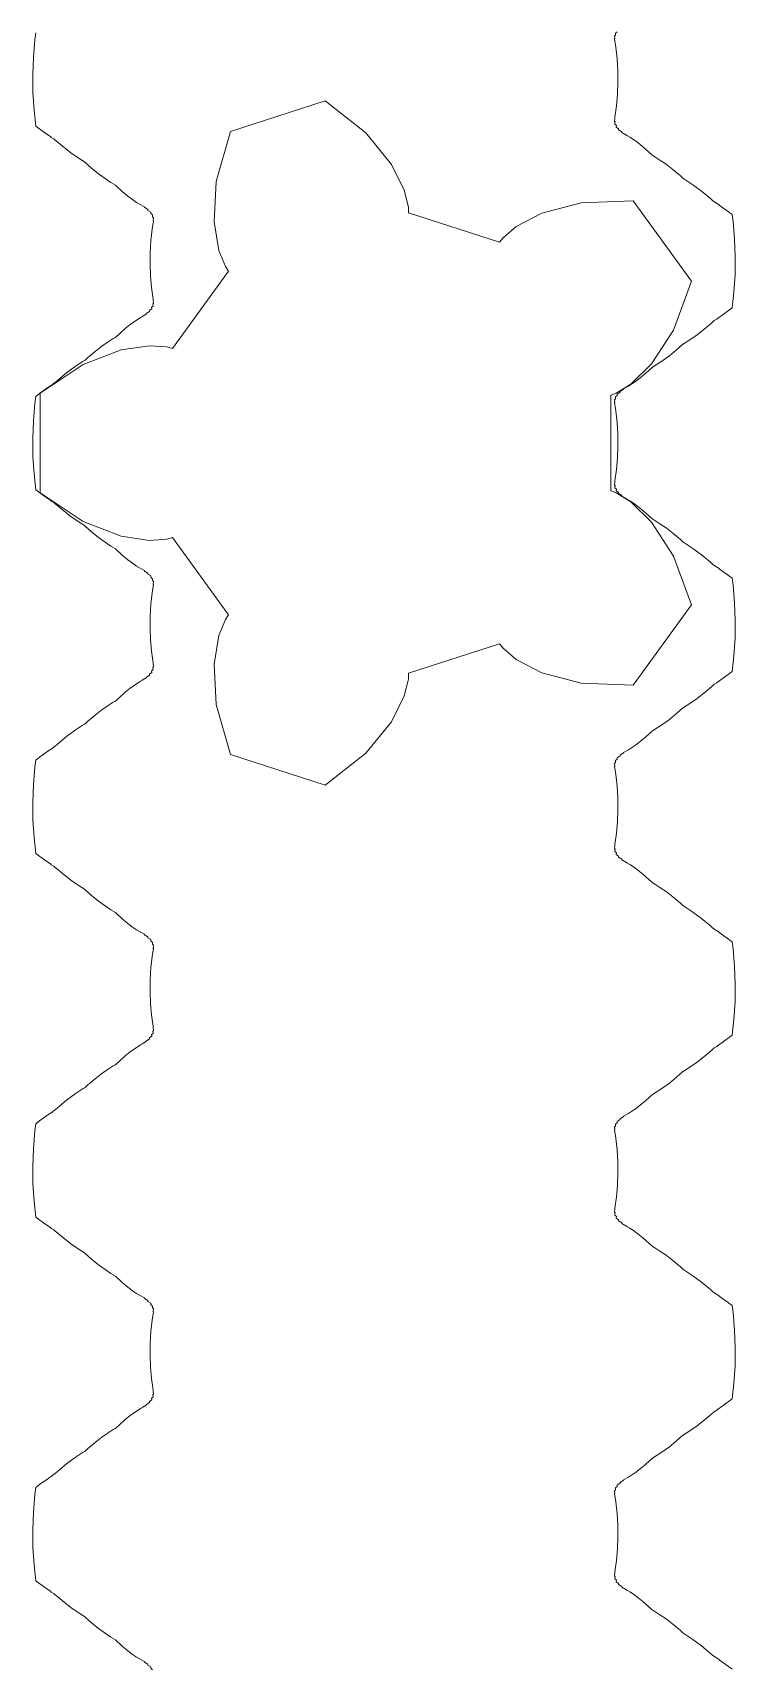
# Model space of a CAD drawing. Header units: millimetres. Extents: x -1 to 1, y -50 to 52.
# Drawn here: x -0.965 to 0.965, y -3.372 to 1.128 of the extents above; entities that cross this region are included whole.
import ezdxf

# ---------------------------------------------------------------- set-up
doc = ezdxf.new("R2010")
doc.units = ezdxf.units.MM
doc.layers.get('0').update_dxf_attribs({"linetype": 'CONTINUOUS', "lineweight": 0})
doc.layers.add('rack1', color=7, linetype='CONTINUOUS', lineweight=0)
doc.layers.add('rack2', color=7, linetype='CONTINUOUS', lineweight=0)

msp = doc.modelspace()

# ---------------------------------------------------------------- linework, layer by layer
for p, q in [((-0.162, 0.9411), (-0.4221, 0.8566)), ((-0.0497, 0.8527), (-0.162, 0.9411)), ((-0.162, 0.9411), (-0.162, 0.9411)), ((-0.4221, 0.8566), (-0.461, 0.719)), ((0.0204, 0.7663), (-0.0497, 0.8527)), ((0.0556, 0.6952), (0.0204, 0.7663)), ((-0.461, 0.719), (-0.4669, 0.608)), ((0.067, 0.6489), (0.0556, 0.6952)), ((0.0677, 0.633), (0.067, 0.6489)), ((0.3173, 0.5519), (0.0677, 0.633)), ((0.434, 0.6319), (0.3636, 0.5951)), ((0.5414, 0.6606), (0.434, 0.6319)), ((0.6842, 0.6661), (0.5414, 0.6606)), ((0.845, 0.4449), (0.6842, 0.6661)), ((-0.4669, 0.608), (-0.4536, 0.5297)), ((0.3636, 0.5951), (0.3272, 0.5643)), ((0.3272, 0.5643), (0.3173, 0.5519)), ((-0.4536, 0.5297), (-0.4356, 0.4856)), ((-0.4268, 0.4723), (-0.5811, 0.26)), ((-0.4356, 0.4856), (-0.4268, 0.4723)), ((0.7956, 0.3107), (0.845, 0.4449)), ((0.845, 0.4449), (0.845, 0.4449)), ((0.7351, 0.2175), (0.7956, 0.3107)), ((-0.7225, 0.2562), (-0.8263, 0.2162)), ((-0.644, 0.2677), (-0.7225, 0.2562)), ((-0.5964, 0.2642), (-0.644, 0.2677)), ((-0.5811, 0.26), (-0.5964, 0.2642)), ((-0.8263, 0.2162), (-0.9451, 0.1367)), ((0.6783, 0.1619), (0.7351, 0.2175)), ((-0.9451, 0.1367), (-0.9451, 0.1367)), ((-0.9451, 0.1367), (-0.9451, -0.1367)), ((0.6229, 0.1313), (0.6378, 0.1368)), ((0.6378, 0.1368), (0.6783, 0.1619)), ((0.6229, -0.1313), (0.6229, 0.1313)), ((0.6378, -0.1368), (0.6229, -0.1313)), ((-0.9451, -0.1367), (-0.8263, -0.2162)), ((0.6783, -0.1619), (0.6378, -0.1368)), ((0.7351, -0.2175), (0.6783, -0.1619)), ((-0.8263, -0.2162), (-0.7225, -0.2562)), ((0.7956, -0.3107), (0.7351, -0.2175)), ((-0.7225, -0.2562), (-0.644, -0.2677)), ((-0.644, -0.2677), (-0.5964, -0.2642)), ((-0.5964, -0.2642), (-0.5811, -0.26)), ((-0.5811, -0.26), (-0.4268, -0.4723)), ((0.845, -0.4449), (0.7956, -0.3107)), ((0.6842, -0.6661), (0.845, -0.4449)), ((-0.4356, -0.4856), (-0.4536, -0.5297)), ((-0.4268, -0.4723), (-0.4356, -0.4856)), ((-0.4536, -0.5297), (-0.4669, -0.608)), ((0.0677, -0.633), (0.3173, -0.5519)), ((0.3173, -0.5519), (0.3272, -0.5643)), ((0.3272, -0.5643), (0.3636, -0.5951)), ((-0.4669, -0.608), (-0.461, -0.719)), ((0.3636, -0.5951), (0.434, -0.6319)), ((0.0556, -0.6952), (0.067, -0.6489)), ((0.067, -0.6489), (0.0677, -0.633)), ((0.434, -0.6319), (0.5414, -0.6606)), ((0.5414, -0.6606), (0.6842, -0.6661)), ((-0.461, -0.719), (-0.4221, -0.8566)), ((0.0204, -0.7663), (0.0556, -0.6952)), ((-0.0497, -0.8527), (0.0204, -0.7663)), ((-0.162, -0.9411), (-0.0497, -0.8527)), ((-0.4221, -0.8566), (-0.4221, -0.8566)), ((-0.4221, -0.8566), (-0.162, -0.9411))]:
    msp.add_line(p, q)
at = {"layer": 'rack1'}
for p, q in [((-0.959, 1.1088), (-0.9563, 1.1282)), ((-0.9633, 1.0606), (-0.959, 1.1088)), ((-0.9651, 1.012), (-0.9633, 1.0606)), ((-0.9645, 0.9634), (-0.9651, 1.012)), ((-0.9614, 0.9149), (-0.9645, 0.9634)), ((-0.9565, 0.8716), (-0.9614, 0.9149)), ((-0.9321, 0.8533), (-0.9565, 0.8716)), ((-0.9161, 0.8425), (-0.9321, 0.8533)), ((-0.9142, 0.8405), (-0.9161, 0.8425)), ((-0.9075, 0.8365), (-0.9142, 0.8405)), ((-0.9028, 0.832), (-0.9075, 0.8365)), ((-0.9007, 0.8308), (-0.9028, 0.832)), ((-0.8846, 0.817), (-0.9007, 0.8308)), ((-0.8601, 0.7979), (-0.8846, 0.817)), ((-0.8372, 0.782), (-0.8601, 0.7979)), ((-0.8233, 0.7732), (-0.8372, 0.782)), ((-0.8222, 0.7721), (-0.8233, 0.7732)), ((-0.8214, 0.7717), (-0.8222, 0.7721)), ((-0.804, 0.756), (-0.8214, 0.7717)), ((-0.7843, 0.7401), (-0.804, 0.756)), ((-0.7664, 0.727), (-0.7843, 0.7401)), ((-0.7507, 0.7167), (-0.7664, 0.727)), ((-0.7373, 0.7088), (-0.7507, 0.7167)), ((-0.7192, 0.6918), (-0.7373, 0.7088)), ((-0.7042, 0.6792), (-0.7192, 0.6918)), ((-0.6912, 0.6692), (-0.7042, 0.6792)), ((-0.6803, 0.6617), (-0.6912, 0.6692)), ((-0.672, 0.6566), (-0.6803, 0.6617)), ((-0.6584, 0.6491), (-0.672, 0.6566)), ((-0.6583, 0.6481), (-0.6584, 0.6491)), ((-0.6485, 0.6421), (-0.6583, 0.6481)), ((-0.6485, 0.6398), (-0.6485, 0.6421)), ((-0.6411, 0.6347), (-0.6485, 0.6398)), ((-0.6411, 0.6309), (-0.6411, 0.6347)), ((-0.636, 0.627), (-0.6411, 0.6309)), ((-0.6404, 0.5565), (-0.6368, 0.5883)), ((-0.6368, 0.5883), (-0.6331, 0.6111)), ((-0.6363, 0.6216), (-0.636, 0.627)), ((-0.6333, 0.6191), (-0.6363, 0.6216)), ((-0.6341, 0.6121), (-0.6333, 0.6191)), ((-0.6331, 0.6111), (-0.6341, 0.6121)), ((-0.6425, 0.5242), (-0.6404, 0.5565)), ((-0.6429, 0.4917), (-0.6425, 0.5242)), ((-0.6416, 0.4593), (-0.6429, 0.4917)), ((-0.6388, 0.4273), (-0.6416, 0.4593)), ((-0.6344, 0.3959), (-0.6388, 0.4273)), ((-0.6531, 0.3557), (-0.6445, 0.3613)), ((-0.6445, 0.3643), (-0.6382, 0.3688)), ((-0.6445, 0.3613), (-0.6445, 0.3643)), ((-0.6384, 0.3734), (-0.6344, 0.3767)), ((-0.6382, 0.3688), (-0.6384, 0.3734)), ((-0.6349, 0.3829), (-0.6329, 0.3847)), ((-0.6344, 0.3767), (-0.6349, 0.3829)), ((-0.6338, 0.3926), (-0.6344, 0.3959)), ((-0.634, 0.3925), (-0.6338, 0.3926)), ((-0.6329, 0.3847), (-0.634, 0.3925)), ((-0.7115, 0.3146), (-0.6975, 0.3259)), ((-0.6975, 0.3259), (-0.6854, 0.3346)), ((-0.6854, 0.3346), (-0.6758, 0.3409)), ((-0.6758, 0.3409), (-0.6688, 0.3449)), ((-0.6688, 0.3449), (-0.6642, 0.3473)), ((-0.6642, 0.3473), (-0.6641, 0.3477)), ((-0.6641, 0.3477), (-0.6532, 0.354)), ((-0.6532, 0.354), (-0.6531, 0.3557)), ((-0.7751, 0.2665), (-0.7583, 0.2782)), ((-0.7583, 0.2782), (-0.7437, 0.2873)), ((-0.7437, 0.2873), (-0.7396, 0.2895)), ((-0.7396, 0.2895), (-0.7386, 0.2905)), ((-0.7386, 0.2905), (-0.7356, 0.2923)), ((-0.7356, 0.2923), (-0.7272, 0.3006)), ((-0.7272, 0.3006), (-0.7115, 0.3146)), ((-0.8266, 0.2247), (-0.8221, 0.2273)), ((-0.8221, 0.2273), (-0.8144, 0.2346)), ((-0.8144, 0.2346), (-0.794, 0.252)), ((-0.794, 0.252), (-0.7751, 0.2665)), ((-0.8974, 0.172), (-0.8721, 0.1927)), ((-0.8721, 0.1927), (-0.8484, 0.2102)), ((-0.8484, 0.2102), (-0.8266, 0.2247)), ((-0.9563, 0.1282), (-0.9466, 0.1358)), ((-0.9466, 0.1358), (-0.921, 0.1541)), ((-0.921, 0.1541), (-0.9205, 0.1546)), ((-0.9205, 0.1546), (-0.9116, 0.1603)), ((-0.9116, 0.1603), (-0.9083, 0.1636)), ((-0.9083, 0.1636), (-0.9039, 0.1661)), ((-0.9039, 0.1661), (-0.8974, 0.172)), ((-0.9633, 0.0606), (-0.959, 0.1088)), ((-0.959, 0.1088), (-0.9563, 0.1282)), ((-0.9651, 0.012), (-0.9633, 0.0606)), ((-0.9645, -0.0366), (-0.9651, 0.012)), ((-0.9614, -0.0851), (-0.9645, -0.0366)), ((-0.9565, -0.1284), (-0.9614, -0.0851)), ((-0.9321, -0.1467), (-0.9565, -0.1284)), ((-0.9161, -0.1575), (-0.9321, -0.1467)), ((-0.9142, -0.1595), (-0.9161, -0.1575)), ((-0.9075, -0.1635), (-0.9142, -0.1595)), ((-0.9028, -0.168), (-0.9075, -0.1635)), ((-0.9007, -0.1692), (-0.9028, -0.168)), ((-0.8846, -0.183), (-0.9007, -0.1692)), ((-0.8601, -0.2021), (-0.8846, -0.183)), ((-0.8372, -0.218), (-0.8601, -0.2021)), ((-0.8233, -0.2268), (-0.8372, -0.218)), ((-0.8222, -0.2279), (-0.8233, -0.2268)), ((-0.8214, -0.2283), (-0.8222, -0.2279)), ((-0.804, -0.244), (-0.8214, -0.2283)), ((-0.7843, -0.2599), (-0.804, -0.244)), ((-0.7664, -0.273), (-0.7843, -0.2599)), ((-0.7507, -0.2833), (-0.7664, -0.273)), ((-0.7373, -0.2912), (-0.7507, -0.2833)), ((-0.7192, -0.3082), (-0.7373, -0.2912)), ((-0.7042, -0.3208), (-0.7192, -0.3082)), ((-0.6912, -0.3308), (-0.7042, -0.3208)), ((-0.6803, -0.3383), (-0.6912, -0.3308)), ((-0.672, -0.3434), (-0.6803, -0.3383)), ((-0.6584, -0.3509), (-0.672, -0.3434)), ((-0.6583, -0.3519), (-0.6584, -0.3509)), ((-0.6485, -0.3579), (-0.6583, -0.3519)), ((-0.6485, -0.3602), (-0.6485, -0.3579)), ((-0.6411, -0.3653), (-0.6485, -0.3602)), ((-0.6411, -0.3691), (-0.6411, -0.3653)), ((-0.636, -0.373), (-0.6411, -0.3691)), ((-0.6368, -0.4117), (-0.6331, -0.3889)), ((-0.6363, -0.3784), (-0.636, -0.373)), ((-0.6333, -0.3809), (-0.6363, -0.3784)), ((-0.6341, -0.3879), (-0.6333, -0.3809)), ((-0.6331, -0.3889), (-0.6341, -0.3879)), ((-0.6425, -0.4758), (-0.6404, -0.4435)), ((-0.6404, -0.4435), (-0.6368, -0.4117)), ((-0.6429, -0.5083), (-0.6425, -0.4758)), ((-0.6416, -0.5407), (-0.6429, -0.5083)), ((-0.6388, -0.5727), (-0.6416, -0.5407)), ((-0.6344, -0.6041), (-0.6388, -0.5727)), ((-0.6384, -0.6266), (-0.6344, -0.6233)), ((-0.6382, -0.6312), (-0.6384, -0.6266)), ((-0.6349, -0.6171), (-0.6329, -0.6153)), ((-0.6344, -0.6233), (-0.6349, -0.6171)), ((-0.6338, -0.6074), (-0.6344, -0.6041)), ((-0.634, -0.6075), (-0.6338, -0.6074)), ((-0.6329, -0.6153), (-0.634, -0.6075)), ((-0.7115, -0.6854), (-0.6975, -0.6741)), ((-0.6975, -0.6741), (-0.6854, -0.6654)), ((-0.6854, -0.6654), (-0.6758, -0.6591)), ((-0.6758, -0.6591), (-0.6688, -0.6551)), ((-0.6688, -0.6551), (-0.6642, -0.6527)), ((-0.6642, -0.6527), (-0.6641, -0.6523)), ((-0.6641, -0.6523), (-0.6532, -0.646)), ((-0.6532, -0.646), (-0.6531, -0.6443)), ((-0.6531, -0.6443), (-0.6445, -0.6387)), ((-0.6445, -0.6357), (-0.6382, -0.6312)), ((-0.6445, -0.6387), (-0.6445, -0.6357)), ((-0.7583, -0.7218), (-0.7437, -0.7127)), ((-0.7437, -0.7127), (-0.7396, -0.7105)), ((-0.7396, -0.7105), (-0.7386, -0.7095)), ((-0.7386, -0.7095), (-0.7356, -0.7077)), ((-0.7356, -0.7077), (-0.7272, -0.6994)), ((-0.7272, -0.6994), (-0.7115, -0.6854)), ((-0.8144, -0.7654), (-0.794, -0.748)), ((-0.794, -0.748), (-0.7751, -0.7335)), ((-0.7751, -0.7335), (-0.7583, -0.7218)), ((-0.8974, -0.828), (-0.8721, -0.8073)), ((-0.8721, -0.8073), (-0.8484, -0.7898)), ((-0.8484, -0.7898), (-0.8266, -0.7753)), ((-0.8266, -0.7753), (-0.8221, -0.7727)), ((-0.8221, -0.7727), (-0.8144, -0.7654)), ((-0.9466, -0.8642), (-0.921, -0.8459)), ((-0.921, -0.8459), (-0.9205, -0.8454)), ((-0.9205, -0.8454), (-0.9116, -0.8397)), ((-0.9116, -0.8397), (-0.9083, -0.8364)), ((-0.9083, -0.8364), (-0.9039, -0.8339)), ((-0.9039, -0.8339), (-0.8974, -0.828)), ((-0.9633, -0.9394), (-0.959, -0.8912)), ((-0.959, -0.8912), (-0.9563, -0.8718)), ((-0.9563, -0.8718), (-0.9466, -0.8642)), ((-0.9651, -0.988), (-0.9633, -0.9394)), ((-0.9645, -1.0366), (-0.9651, -0.988)), ((-0.9614, -1.0851), (-0.9645, -1.0366)), ((-0.9565, -1.1284), (-0.9614, -1.0851)), ((-0.9321, -1.1467), (-0.9565, -1.1284)), ((-0.9161, -1.1575), (-0.9321, -1.1467)), ((-0.9142, -1.1595), (-0.9161, -1.1575)), ((-0.9075, -1.1635), (-0.9142, -1.1595)), ((-0.9028, -1.168), (-0.9075, -1.1635)), ((-0.9007, -1.1692), (-0.9028, -1.168)), ((-0.8846, -1.183), (-0.9007, -1.1692)), ((-0.8601, -1.2021), (-0.8846, -1.183)), ((-0.8372, -1.218), (-0.8601, -1.2021)), ((-0.8233, -1.2268), (-0.8372, -1.218)), ((-0.8222, -1.2279), (-0.8233, -1.2268)), ((-0.8214, -1.2283), (-0.8222, -1.2279)), ((-0.804, -1.244), (-0.8214, -1.2283)), ((-0.7843, -1.2599), (-0.804, -1.244)), ((-0.7664, -1.273), (-0.7843, -1.2599)), ((-0.7507, -1.2833), (-0.7664, -1.273)), ((-0.7373, -1.2912), (-0.7507, -1.2833)), ((-0.7192, -1.3082), (-0.7373, -1.2912)), ((-0.7042, -1.3208), (-0.7192, -1.3082)), ((-0.6912, -1.3308), (-0.7042, -1.3208)), ((-0.6803, -1.3383), (-0.6912, -1.3308)), ((-0.672, -1.3434), (-0.6803, -1.3383)), ((-0.6584, -1.3509), (-0.672, -1.3434)), ((-0.6583, -1.3519), (-0.6584, -1.3509)), ((-0.6485, -1.3579), (-0.6583, -1.3519)), ((-0.6485, -1.3602), (-0.6485, -1.3579)), ((-0.6411, -1.3653), (-0.6485, -1.3602)), ((-0.6411, -1.3691), (-0.6411, -1.3653)), ((-0.636, -1.373), (-0.6411, -1.3691)), ((-0.6368, -1.4117), (-0.6331, -1.3889)), ((-0.6363, -1.3784), (-0.636, -1.373)), ((-0.6333, -1.3809), (-0.6363, -1.3784)), ((-0.6341, -1.3879), (-0.6333, -1.3809)), ((-0.6331, -1.3889), (-0.6341, -1.3879)), ((-0.6404, -1.4435), (-0.6368, -1.4117)), ((-0.6429, -1.5083), (-0.6425, -1.4758)), ((-0.6425, -1.4758), (-0.6404, -1.4435)), ((-0.6416, -1.5407), (-0.6429, -1.5083)), ((-0.6388, -1.5727), (-0.6416, -1.5407)), ((-0.6344, -1.6041), (-0.6388, -1.5727)), ((-0.6349, -1.6171), (-0.6329, -1.6153)), ((-0.6344, -1.6233), (-0.6349, -1.6171)), ((-0.6338, -1.6074), (-0.6344, -1.6041)), ((-0.634, -1.6075), (-0.6338, -1.6074)), ((-0.6329, -1.6153), (-0.634, -1.6075)), ((-0.6854, -1.6654), (-0.6758, -1.6591)), ((-0.6758, -1.6591), (-0.6688, -1.6551)), ((-0.6688, -1.6551), (-0.6642, -1.6527)), ((-0.6642, -1.6527), (-0.6641, -1.6523)), ((-0.6641, -1.6523), (-0.6532, -1.646)), ((-0.6532, -1.646), (-0.6531, -1.6443)), ((-0.6531, -1.6443), (-0.6445, -1.6387)), ((-0.6445, -1.6357), (-0.6382, -1.6312)), ((-0.6445, -1.6387), (-0.6445, -1.6357)), ((-0.6384, -1.6266), (-0.6344, -1.6233)), ((-0.6382, -1.6312), (-0.6384, -1.6266)), ((-0.7396, -1.7105), (-0.7386, -1.7095)), ((-0.7386, -1.7095), (-0.7356, -1.7077)), ((-0.7356, -1.7077), (-0.7272, -1.6994)), ((-0.7272, -1.6994), (-0.7115, -1.6854)), ((-0.7115, -1.6854), (-0.6975, -1.6741)), ((-0.6975, -1.6741), (-0.6854, -1.6654)), ((-0.8144, -1.7654), (-0.794, -1.748)), ((-0.794, -1.748), (-0.7751, -1.7335)), ((-0.7751, -1.7335), (-0.7583, -1.7218)), ((-0.7583, -1.7218), (-0.7437, -1.7127)), ((-0.7437, -1.7127), (-0.7396, -1.7105)), ((-0.8721, -1.8073), (-0.8484, -1.7898)), ((-0.8484, -1.7898), (-0.8266, -1.7753)), ((-0.8266, -1.7753), (-0.8221, -1.7727)), ((-0.8221, -1.7727), (-0.8144, -1.7654)), ((-0.9205, -1.8454), (-0.9116, -1.8397)), ((-0.9116, -1.8397), (-0.9083, -1.8364)), ((-0.9083, -1.8364), (-0.9039, -1.8339)), ((-0.9039, -1.8339), (-0.8974, -1.828)), ((-0.8974, -1.828), (-0.8721, -1.8073)), ((-0.959, -1.8912), (-0.9563, -1.8718)), ((-0.9563, -1.8718), (-0.9466, -1.8642)), ((-0.9466, -1.8642), (-0.921, -1.8459)), ((-0.921, -1.8459), (-0.9205, -1.8454)), ((-0.9633, -1.9394), (-0.959, -1.8912)), ((-0.9651, -1.988), (-0.9633, -1.9394)), ((-0.9645, -2.0366), (-0.9651, -1.988)), ((-0.9614, -2.0851), (-0.9645, -2.0366)), ((-0.9565, -2.1284), (-0.9614, -2.0851)), ((-0.9321, -2.1467), (-0.9565, -2.1284)), ((-0.9161, -2.1575), (-0.9321, -2.1467)), ((-0.9142, -2.1595), (-0.9161, -2.1575)), ((-0.9075, -2.1635), (-0.9142, -2.1595)), ((-0.9028, -2.168), (-0.9075, -2.1635)), ((-0.9007, -2.1692), (-0.9028, -2.168)), ((-0.8846, -2.183), (-0.9007, -2.1692)), ((-0.8601, -2.2021), (-0.8846, -2.183)), ((-0.8372, -2.218), (-0.8601, -2.2021)), ((-0.8233, -2.2268), (-0.8372, -2.218)), ((-0.8222, -2.2279), (-0.8233, -2.2268)), ((-0.8214, -2.2283), (-0.8222, -2.2279)), ((-0.804, -2.244), (-0.8214, -2.2283)), ((-0.7843, -2.2599), (-0.804, -2.244)), ((-0.7664, -2.273), (-0.7843, -2.2599)), ((-0.7507, -2.2833), (-0.7664, -2.273)), ((-0.7373, -2.2912), (-0.7507, -2.2833)), ((-0.7192, -2.3082), (-0.7373, -2.2912)), ((-0.7042, -2.3208), (-0.7192, -2.3082)), ((-0.6912, -2.3308), (-0.7042, -2.3208)), ((-0.6803, -2.3383), (-0.6912, -2.3308)), ((-0.672, -2.3434), (-0.6803, -2.3383)), ((-0.6584, -2.3509), (-0.672, -2.3434)), ((-0.6583, -2.3519), (-0.6584, -2.3509)), ((-0.6485, -2.3579), (-0.6583, -2.3519)), ((-0.6485, -2.3602), (-0.6485, -2.3579)), ((-0.6411, -2.3653), (-0.6485, -2.3602)), ((-0.6411, -2.3691), (-0.6411, -2.3653)), ((-0.636, -2.373), (-0.6411, -2.3691)), ((-0.6363, -2.3784), (-0.636, -2.373)), ((-0.6333, -2.3809), (-0.6363, -2.3784)), ((-0.6341, -2.3879), (-0.6333, -2.3809)), ((-0.6404, -2.4435), (-0.6368, -2.4117)), ((-0.6368, -2.4117), (-0.6331, -2.3889)), ((-0.6331, -2.3889), (-0.6341, -2.3879)), ((-0.6425, -2.4758), (-0.6404, -2.4435)), ((-0.6429, -2.5083), (-0.6425, -2.4758)), ((-0.6416, -2.5407), (-0.6429, -2.5083)), ((-0.6388, -2.5727), (-0.6416, -2.5407)), ((-0.6344, -2.6041), (-0.6388, -2.5727)), ((-0.6338, -2.6074), (-0.6344, -2.6041)), ((-0.634, -2.6075), (-0.6338, -2.6074)), ((-0.6329, -2.6153), (-0.634, -2.6075)), ((-0.6688, -2.6551), (-0.6642, -2.6527)), ((-0.6642, -2.6527), (-0.6641, -2.6523)), ((-0.6641, -2.6523), (-0.6532, -2.646)), ((-0.6532, -2.646), (-0.6531, -2.6443)), ((-0.6531, -2.6443), (-0.6445, -2.6387)), ((-0.6445, -2.6357), (-0.6382, -2.6312)), ((-0.6445, -2.6387), (-0.6445, -2.6357)), ((-0.6384, -2.6266), (-0.6344, -2.6233)), ((-0.6382, -2.6312), (-0.6384, -2.6266)), ((-0.6349, -2.6171), (-0.6329, -2.6153)), ((-0.6344, -2.6233), (-0.6349, -2.6171)), ((-0.7356, -2.7077), (-0.7272, -2.6994)), ((-0.7272, -2.6994), (-0.7115, -2.6854)), ((-0.7115, -2.6854), (-0.6975, -2.6741)), ((-0.6975, -2.6741), (-0.6854, -2.6654)), ((-0.6854, -2.6654), (-0.6758, -2.6591)), ((-0.6758, -2.6591), (-0.6688, -2.6551)), ((-0.794, -2.748), (-0.7751, -2.7335)), ((-0.7751, -2.7335), (-0.7583, -2.7218)), ((-0.7583, -2.7218), (-0.7437, -2.7127)), ((-0.7437, -2.7127), (-0.7396, -2.7105)), ((-0.7396, -2.7105), (-0.7386, -2.7095)), ((-0.7386, -2.7095), (-0.7356, -2.7077)), ((-0.8721, -2.8073), (-0.8484, -2.7898)), ((-0.8484, -2.7898), (-0.8266, -2.7753)), ((-0.8266, -2.7753), (-0.8221, -2.7727)), ((-0.8221, -2.7727), (-0.8144, -2.7654)), ((-0.8144, -2.7654), (-0.794, -2.748)), ((-0.9083, -2.8364), (-0.9039, -2.8339)), ((-0.9039, -2.8339), (-0.8974, -2.828)), ((-0.8974, -2.828), (-0.8721, -2.8073)), ((-0.959, -2.8912), (-0.9563, -2.8718)), ((-0.9563, -2.8718), (-0.9466, -2.8642)), ((-0.9466, -2.8642), (-0.921, -2.8459)), ((-0.921, -2.8459), (-0.9205, -2.8454)), ((-0.9205, -2.8454), (-0.9116, -2.8397)), ((-0.9116, -2.8397), (-0.9083, -2.8364)), ((-0.9633, -2.9394), (-0.959, -2.8912)), ((-0.9651, -2.988), (-0.9633, -2.9394)), ((-0.9645, -3.0366), (-0.9651, -2.988)), ((-0.9614, -3.0851), (-0.9645, -3.0366)), ((-0.9565, -3.1284), (-0.9614, -3.0851)), ((-0.9321, -3.1467), (-0.9565, -3.1284)), ((-0.9161, -3.1575), (-0.9321, -3.1467)), ((-0.9142, -3.1595), (-0.9161, -3.1575)), ((-0.9075, -3.1635), (-0.9142, -3.1595)), ((-0.9028, -3.168), (-0.9075, -3.1635)), ((-0.9007, -3.1692), (-0.9028, -3.168)), ((-0.8846, -3.183), (-0.9007, -3.1692)), ((-0.8601, -3.2021), (-0.8846, -3.183)), ((-0.8372, -3.218), (-0.8601, -3.2021)), ((-0.8233, -3.2268), (-0.8372, -3.218)), ((-0.8222, -3.2279), (-0.8233, -3.2268)), ((-0.8214, -3.2283), (-0.8222, -3.2279)), ((-0.804, -3.244), (-0.8214, -3.2283)), ((-0.7843, -3.2599), (-0.804, -3.244)), ((-0.7664, -3.273), (-0.7843, -3.2599)), ((-0.7507, -3.2833), (-0.7664, -3.273)), ((-0.7373, -3.2912), (-0.7507, -3.2833)), ((-0.7192, -3.3082), (-0.7373, -3.2912)), ((-0.7042, -3.3208), (-0.7192, -3.3082)), ((-0.6912, -3.3308), (-0.7042, -3.3208)), ((-0.6803, -3.3383), (-0.6912, -3.3308)), ((-0.672, -3.3434), (-0.6803, -3.3383)), ((-0.6584, -3.3509), (-0.672, -3.3434)), ((-0.6583, -3.3519), (-0.6584, -3.3509)), ((-0.6485, -3.3579), (-0.6583, -3.3519)), ((-0.6485, -3.3602), (-0.6485, -3.3579)), ((-0.6411, -3.3653), (-0.6485, -3.3602)), ((-0.6411, -3.3691), (-0.6411, -3.3653)), ((-0.636, -3.373), (-0.6411, -3.3691))]:
    msp.add_line(p, q, dxfattribs=at)
at = {"layer": 'rack2'}
for p, q in [((0.636, 1.127), (0.6411, 1.1309)), ((0.6363, 1.1216), (0.636, 1.127)), ((0.6331, 1.1111), (0.6341, 1.1121)), ((0.6368, 1.0883), (0.6331, 1.1111)), ((0.6333, 1.1191), (0.6363, 1.1216)), ((0.6341, 1.1121), (0.6333, 1.1191)), ((0.6404, 1.0565), (0.6368, 1.0883)), ((0.6425, 1.0242), (0.6404, 1.0565)), ((0.6416, 0.9593), (0.6429, 0.9917)), ((0.6429, 0.9917), (0.6425, 1.0242)), ((0.6388, 0.9273), (0.6416, 0.9593)), ((0.6344, 0.8959), (0.6388, 0.9273)), ((0.6329, 0.8847), (0.634, 0.8925)), ((0.6349, 0.8829), (0.6329, 0.8847)), ((0.6338, 0.8926), (0.6344, 0.8959)), ((0.634, 0.8925), (0.6338, 0.8926)), ((0.6344, 0.8767), (0.6349, 0.8829)), ((0.6384, 0.8734), (0.6344, 0.8767)), ((0.6382, 0.8688), (0.6384, 0.8734)), ((0.6445, 0.8643), (0.6382, 0.8688)), ((0.6445, 0.8613), (0.6445, 0.8643)), ((0.6531, 0.8557), (0.6445, 0.8613)), ((0.6532, 0.854), (0.6531, 0.8557)), ((0.6641, 0.8477), (0.6532, 0.854)), ((0.6642, 0.8473), (0.6641, 0.8477)), ((0.6688, 0.8449), (0.6642, 0.8473)), ((0.6758, 0.8409), (0.6688, 0.8449)), ((0.6854, 0.8346), (0.6758, 0.8409)), ((0.6975, 0.8259), (0.6854, 0.8346)), ((0.7115, 0.8146), (0.6975, 0.8259)), ((0.7272, 0.8006), (0.7115, 0.8146)), ((0.7356, 0.7923), (0.7272, 0.8006)), ((0.7386, 0.7905), (0.7356, 0.7923)), ((0.7396, 0.7895), (0.7386, 0.7905)), ((0.7437, 0.7873), (0.7396, 0.7895)), ((0.7583, 0.7782), (0.7437, 0.7873)), ((0.7751, 0.7665), (0.7583, 0.7782)), ((0.794, 0.752), (0.7751, 0.7665)), ((0.8144, 0.7346), (0.794, 0.752)), ((0.8221, 0.7273), (0.8144, 0.7346)), ((0.8266, 0.7247), (0.8221, 0.7273)), ((0.8484, 0.7102), (0.8266, 0.7247)), ((0.8721, 0.6927), (0.8484, 0.7102)), ((0.8974, 0.672), (0.8721, 0.6927)), ((0.9039, 0.6661), (0.8974, 0.672)), ((0.9083, 0.6636), (0.9039, 0.6661)), ((0.9116, 0.6603), (0.9083, 0.6636)), ((0.9205, 0.6546), (0.9116, 0.6603)), ((0.921, 0.6541), (0.9205, 0.6546)), ((0.9466, 0.6358), (0.921, 0.6541)), ((0.9563, 0.6282), (0.9466, 0.6358)), ((0.959, 0.6088), (0.9563, 0.6282)), ((0.9633, 0.5606), (0.959, 0.6088)), ((0.9651, 0.512), (0.9633, 0.5606)), ((0.9645, 0.4634), (0.9651, 0.512)), ((0.9614, 0.4149), (0.9645, 0.4634)), ((0.9565, 0.3716), (0.9614, 0.4149)), ((0.9321, 0.3533), (0.9565, 0.3716)), ((0.8601, 0.2979), (0.8846, 0.317)), ((0.8846, 0.317), (0.9007, 0.3308)), ((0.9007, 0.3308), (0.9028, 0.332)), ((0.9028, 0.332), (0.9075, 0.3365)), ((0.9075, 0.3365), (0.9142, 0.3405)), ((0.9142, 0.3405), (0.9161, 0.3425)), ((0.9161, 0.3425), (0.9321, 0.3533)), ((0.804, 0.256), (0.8214, 0.2717)), ((0.8214, 0.2717), (0.8222, 0.2721)), ((0.8222, 0.2721), (0.8233, 0.2732)), ((0.8233, 0.2732), (0.8372, 0.282)), ((0.8372, 0.282), (0.8601, 0.2979)), ((0.7507, 0.2167), (0.7664, 0.227)), ((0.7664, 0.227), (0.7843, 0.2401)), ((0.7843, 0.2401), (0.804, 0.256)), ((0.7042, 0.1792), (0.7192, 0.1918)), ((0.7192, 0.1918), (0.7373, 0.2088)), ((0.7373, 0.2088), (0.7507, 0.2167)), ((0.6411, 0.1347), (0.6485, 0.1398)), ((0.6485, 0.1421), (0.6583, 0.1481)), ((0.6485, 0.1398), (0.6485, 0.1421)), ((0.6583, 0.1481), (0.6584, 0.1491)), ((0.6584, 0.1491), (0.672, 0.1566)), ((0.672, 0.1566), (0.6803, 0.1617)), ((0.6803, 0.1617), (0.6912, 0.1692)), ((0.6912, 0.1692), (0.7042, 0.1792)), ((0.6331, 0.1111), (0.6341, 0.1121)), ((0.6368, 0.0883), (0.6331, 0.1111)), ((0.6333, 0.1191), (0.6363, 0.1216)), ((0.6341, 0.1121), (0.6333, 0.1191)), ((0.636, 0.127), (0.6411, 0.1309)), ((0.6363, 0.1216), (0.636, 0.127)), ((0.6411, 0.1309), (0.6411, 0.1347)), ((0.6404, 0.0565), (0.6368, 0.0883)), ((0.6425, 0.0242), (0.6404, 0.0565)), ((0.6429, -0.0083), (0.6425, 0.0242)), ((0.6388, -0.0727), (0.6416, -0.0407)), ((0.6416, -0.0407), (0.6429, -0.0083)), ((0.6344, -0.1041), (0.6388, -0.0727)), ((0.6329, -0.1153), (0.634, -0.1075)), ((0.6349, -0.1171), (0.6329, -0.1153)), ((0.6338, -0.1074), (0.6344, -0.1041)), ((0.634, -0.1075), (0.6338, -0.1074)), ((0.6344, -0.1233), (0.6349, -0.1171)), ((0.6384, -0.1266), (0.6344, -0.1233)), ((0.6382, -0.1312), (0.6384, -0.1266)), ((0.6445, -0.1357), (0.6382, -0.1312)), ((0.6445, -0.1387), (0.6445, -0.1357)), ((0.6531, -0.1443), (0.6445, -0.1387)), ((0.6532, -0.146), (0.6531, -0.1443)), ((0.6641, -0.1523), (0.6532, -0.146)), ((0.6642, -0.1527), (0.6641, -0.1523)), ((0.6688, -0.1551), (0.6642, -0.1527)), ((0.6758, -0.1591), (0.6688, -0.1551)), ((0.6854, -0.1654), (0.6758, -0.1591)), ((0.6975, -0.1741), (0.6854, -0.1654)), ((0.7115, -0.1854), (0.6975, -0.1741)), ((0.7272, -0.1994), (0.7115, -0.1854)), ((0.7356, -0.2077), (0.7272, -0.1994)), ((0.7386, -0.2095), (0.7356, -0.2077)), ((0.7396, -0.2105), (0.7386, -0.2095)), ((0.7437, -0.2127), (0.7396, -0.2105)), ((0.7583, -0.2218), (0.7437, -0.2127)), ((0.7751, -0.2335), (0.7583, -0.2218)), ((0.794, -0.248), (0.7751, -0.2335)), ((0.8144, -0.2654), (0.794, -0.248)), ((0.8221, -0.2727), (0.8144, -0.2654)), ((0.8266, -0.2753), (0.8221, -0.2727)), ((0.8484, -0.2898), (0.8266, -0.2753)), ((0.8721, -0.3073), (0.8484, -0.2898)), ((0.8974, -0.328), (0.8721, -0.3073)), ((0.9039, -0.3339), (0.8974, -0.328)), ((0.9083, -0.3364), (0.9039, -0.3339)), ((0.9116, -0.3397), (0.9083, -0.3364)), ((0.9205, -0.3454), (0.9116, -0.3397)), ((0.921, -0.3459), (0.9205, -0.3454)), ((0.9466, -0.3642), (0.921, -0.3459)), ((0.9563, -0.3718), (0.9466, -0.3642)), ((0.959, -0.3912), (0.9563, -0.3718)), ((0.9633, -0.4394), (0.959, -0.3912)), ((0.9651, -0.488), (0.9633, -0.4394)), ((0.9645, -0.5366), (0.9651, -0.488)), ((0.9614, -0.5851), (0.9645, -0.5366)), ((0.9321, -0.6467), (0.9565, -0.6284)), ((0.9565, -0.6284), (0.9614, -0.5851)), ((0.8846, -0.683), (0.9007, -0.6692)), ((0.9007, -0.6692), (0.9028, -0.668)), ((0.9028, -0.668), (0.9075, -0.6635)), ((0.9075, -0.6635), (0.9142, -0.6595)), ((0.9142, -0.6595), (0.9161, -0.6575)), ((0.9161, -0.6575), (0.9321, -0.6467)), ((0.8233, -0.7268), (0.8372, -0.718)), ((0.8372, -0.718), (0.8601, -0.7021)), ((0.8601, -0.7021), (0.8846, -0.683)), ((0.7664, -0.773), (0.7843, -0.7599)), ((0.7843, -0.7599), (0.804, -0.744)), ((0.804, -0.744), (0.8214, -0.7283)), ((0.8214, -0.7283), (0.8222, -0.7279)), ((0.8222, -0.7279), (0.8233, -0.7268)), ((0.7042, -0.8208), (0.7192, -0.8082)), ((0.7192, -0.8082), (0.7373, -0.7912)), ((0.7373, -0.7912), (0.7507, -0.7833)), ((0.7507, -0.7833), (0.7664, -0.773)), ((0.6485, -0.8579), (0.6583, -0.8519)), ((0.6583, -0.8519), (0.6584, -0.8509)), ((0.6584, -0.8509), (0.672, -0.8434)), ((0.672, -0.8434), (0.6803, -0.8383)), ((0.6803, -0.8383), (0.6912, -0.8308)), ((0.6912, -0.8308), (0.7042, -0.8208)), ((0.6331, -0.8889), (0.6341, -0.8879)), ((0.6368, -0.9117), (0.6331, -0.8889)), ((0.6333, -0.8809), (0.6363, -0.8784)), ((0.6341, -0.8879), (0.6333, -0.8809)), ((0.636, -0.873), (0.6411, -0.8691)), ((0.6363, -0.8784), (0.636, -0.873)), ((0.6411, -0.8653), (0.6485, -0.8602)), ((0.6411, -0.8691), (0.6411, -0.8653)), ((0.6485, -0.8602), (0.6485, -0.8579)), ((0.6404, -0.9435), (0.6368, -0.9117)), ((0.6425, -0.9758), (0.6404, -0.9435)), ((0.6429, -1.0083), (0.6425, -0.9758)), ((0.6416, -1.0407), (0.6429, -1.0083)), ((0.6344, -1.1041), (0.6388, -1.0727)), ((0.6388, -1.0727), (0.6416, -1.0407)), ((0.6329, -1.1153), (0.634, -1.1075)), ((0.6349, -1.1171), (0.6329, -1.1153)), ((0.6338, -1.1074), (0.6344, -1.1041)), ((0.634, -1.1075), (0.6338, -1.1074)), ((0.6344, -1.1233), (0.6349, -1.1171)), ((0.6384, -1.1266), (0.6344, -1.1233)), ((0.6382, -1.1312), (0.6384, -1.1266)), ((0.6445, -1.1357), (0.6382, -1.1312)), ((0.6445, -1.1387), (0.6445, -1.1357)), ((0.6531, -1.1443), (0.6445, -1.1387)), ((0.6532, -1.146), (0.6531, -1.1443)), ((0.6641, -1.1523), (0.6532, -1.146)), ((0.6642, -1.1527), (0.6641, -1.1523)), ((0.6688, -1.1551), (0.6642, -1.1527)), ((0.6758, -1.1591), (0.6688, -1.1551)), ((0.6854, -1.1654), (0.6758, -1.1591)), ((0.6975, -1.1741), (0.6854, -1.1654)), ((0.7115, -1.1854), (0.6975, -1.1741)), ((0.7272, -1.1994), (0.7115, -1.1854)), ((0.7356, -1.2077), (0.7272, -1.1994)), ((0.7386, -1.2095), (0.7356, -1.2077)), ((0.7396, -1.2105), (0.7386, -1.2095)), ((0.7437, -1.2127), (0.7396, -1.2105)), ((0.7583, -1.2218), (0.7437, -1.2127)), ((0.7751, -1.2335), (0.7583, -1.2218)), ((0.794, -1.248), (0.7751, -1.2335)), ((0.8144, -1.2654), (0.794, -1.248)), ((0.8221, -1.2727), (0.8144, -1.2654)), ((0.8266, -1.2753), (0.8221, -1.2727)), ((0.8484, -1.2898), (0.8266, -1.2753)), ((0.8721, -1.3073), (0.8484, -1.2898)), ((0.8974, -1.328), (0.8721, -1.3073)), ((0.9039, -1.3339), (0.8974, -1.328)), ((0.9083, -1.3364), (0.9039, -1.3339)), ((0.9116, -1.3397), (0.9083, -1.3364)), ((0.9205, -1.3454), (0.9116, -1.3397)), ((0.921, -1.3459), (0.9205, -1.3454)), ((0.9466, -1.3642), (0.921, -1.3459)), ((0.9563, -1.3718), (0.9466, -1.3642)), ((0.959, -1.3912), (0.9563, -1.3718)), ((0.9633, -1.4394), (0.959, -1.3912)), ((0.9651, -1.488), (0.9633, -1.4394)), ((0.9645, -1.5366), (0.9651, -1.488)), ((0.9614, -1.5851), (0.9645, -1.5366)), ((0.9565, -1.6284), (0.9614, -1.5851)), ((0.9028, -1.668), (0.9075, -1.6635)), ((0.9075, -1.6635), (0.9142, -1.6595)), ((0.9142, -1.6595), (0.9161, -1.6575)), ((0.9161, -1.6575), (0.9321, -1.6467)), ((0.9321, -1.6467), (0.9565, -1.6284)), ((0.8372, -1.718), (0.8601, -1.7021)), ((0.8601, -1.7021), (0.8846, -1.683)), ((0.8846, -1.683), (0.9007, -1.6692)), ((0.9007, -1.6692), (0.9028, -1.668)), ((0.7843, -1.7599), (0.804, -1.744)), ((0.804, -1.744), (0.8214, -1.7283)), ((0.8214, -1.7283), (0.8222, -1.7279)), ((0.8222, -1.7279), (0.8233, -1.7268)), ((0.8233, -1.7268), (0.8372, -1.718)), ((0.7192, -1.8082), (0.7373, -1.7912)), ((0.7373, -1.7912), (0.7507, -1.7833)), ((0.7507, -1.7833), (0.7664, -1.773)), ((0.7664, -1.773), (0.7843, -1.7599)), ((0.6584, -1.8509), (0.672, -1.8434)), ((0.672, -1.8434), (0.6803, -1.8383)), ((0.6803, -1.8383), (0.6912, -1.8308)), ((0.6912, -1.8308), (0.7042, -1.8208)), ((0.7042, -1.8208), (0.7192, -1.8082)), ((0.6331, -1.8889), (0.6341, -1.8879)), ((0.6368, -1.9117), (0.6331, -1.8889)), ((0.6333, -1.8809), (0.6363, -1.8784)), ((0.6341, -1.8879), (0.6333, -1.8809)), ((0.636, -1.873), (0.6411, -1.8691)), ((0.6363, -1.8784), (0.636, -1.873)), ((0.6411, -1.8653), (0.6485, -1.8602)), ((0.6411, -1.8691), (0.6411, -1.8653)), ((0.6485, -1.8579), (0.6583, -1.8519)), ((0.6485, -1.8602), (0.6485, -1.8579)), ((0.6583, -1.8519), (0.6584, -1.8509)), ((0.6404, -1.9435), (0.6368, -1.9117)), ((0.6425, -1.9758), (0.6404, -1.9435)), ((0.6429, -2.0083), (0.6425, -1.9758)), ((0.6416, -2.0407), (0.6429, -2.0083)), ((0.6388, -2.0727), (0.6416, -2.0407)), ((0.6329, -2.1153), (0.634, -2.1075)), ((0.6338, -2.1074), (0.6344, -2.1041)), ((0.634, -2.1075), (0.6338, -2.1074)), ((0.6344, -2.1041), (0.6388, -2.0727)), ((0.6349, -2.1171), (0.6329, -2.1153)), ((0.6344, -2.1233), (0.6349, -2.1171)), ((0.6384, -2.1266), (0.6344, -2.1233)), ((0.6382, -2.1312), (0.6384, -2.1266)), ((0.6445, -2.1357), (0.6382, -2.1312)), ((0.6445, -2.1387), (0.6445, -2.1357)), ((0.6531, -2.1443), (0.6445, -2.1387)), ((0.6532, -2.146), (0.6531, -2.1443)), ((0.6641, -2.1523), (0.6532, -2.146)), ((0.6642, -2.1527), (0.6641, -2.1523)), ((0.6688, -2.1551), (0.6642, -2.1527)), ((0.6758, -2.1591), (0.6688, -2.1551)), ((0.6854, -2.1654), (0.6758, -2.1591)), ((0.6975, -2.1741), (0.6854, -2.1654)), ((0.7115, -2.1854), (0.6975, -2.1741)), ((0.7272, -2.1994), (0.7115, -2.1854)), ((0.7356, -2.2077), (0.7272, -2.1994)), ((0.7386, -2.2095), (0.7356, -2.2077)), ((0.7396, -2.2105), (0.7386, -2.2095)), ((0.7437, -2.2127), (0.7396, -2.2105)), ((0.7583, -2.2218), (0.7437, -2.2127)), ((0.7751, -2.2335), (0.7583, -2.2218)), ((0.794, -2.248), (0.7751, -2.2335)), ((0.8144, -2.2654), (0.794, -2.248)), ((0.8221, -2.2727), (0.8144, -2.2654)), ((0.8266, -2.2753), (0.8221, -2.2727)), ((0.8484, -2.2898), (0.8266, -2.2753)), ((0.8721, -2.3073), (0.8484, -2.2898)), ((0.8974, -2.328), (0.8721, -2.3073)), ((0.9039, -2.3339), (0.8974, -2.328)), ((0.9083, -2.3364), (0.9039, -2.3339)), ((0.9116, -2.3397), (0.9083, -2.3364)), ((0.9205, -2.3454), (0.9116, -2.3397)), ((0.921, -2.3459), (0.9205, -2.3454)), ((0.9466, -2.3642), (0.921, -2.3459)), ((0.9563, -2.3718), (0.9466, -2.3642)), ((0.959, -2.3912), (0.9563, -2.3718)), ((0.9633, -2.4394), (0.959, -2.3912)), ((0.9651, -2.488), (0.9633, -2.4394)), ((0.9645, -2.5366), (0.9651, -2.488)), ((0.9614, -2.5851), (0.9645, -2.5366)), ((0.9565, -2.6284), (0.9614, -2.5851)), ((0.9161, -2.6575), (0.9321, -2.6467)), ((0.9321, -2.6467), (0.9565, -2.6284)), ((0.8601, -2.7021), (0.8846, -2.683)), ((0.8846, -2.683), (0.9007, -2.6692)), ((0.9007, -2.6692), (0.9028, -2.668)), ((0.9028, -2.668), (0.9075, -2.6635)), ((0.9075, -2.6635), (0.9142, -2.6595)), ((0.9142, -2.6595), (0.9161, -2.6575)), ((0.7843, -2.7599), (0.804, -2.744)), ((0.804, -2.744), (0.8214, -2.7283)), ((0.8214, -2.7283), (0.8222, -2.7279)), ((0.8222, -2.7279), (0.8233, -2.7268)), ((0.8233, -2.7268), (0.8372, -2.718)), ((0.8372, -2.718), (0.8601, -2.7021)), ((0.7373, -2.7912), (0.7507, -2.7833)), ((0.7507, -2.7833), (0.7664, -2.773)), ((0.7664, -2.773), (0.7843, -2.7599)), ((0.6803, -2.8383), (0.6912, -2.8308)), ((0.6912, -2.8308), (0.7042, -2.8208)), ((0.7042, -2.8208), (0.7192, -2.8082)), ((0.7192, -2.8082), (0.7373, -2.7912)), ((0.6333, -2.8809), (0.6363, -2.8784)), ((0.636, -2.873), (0.6411, -2.8691)), ((0.6363, -2.8784), (0.636, -2.873)), ((0.6411, -2.8653), (0.6485, -2.8602)), ((0.6411, -2.8691), (0.6411, -2.8653)), ((0.6485, -2.8579), (0.6583, -2.8519)), ((0.6485, -2.8602), (0.6485, -2.8579)), ((0.6583, -2.8519), (0.6584, -2.8509)), ((0.6584, -2.8509), (0.672, -2.8434)), ((0.672, -2.8434), (0.6803, -2.8383)), ((0.6331, -2.8889), (0.6341, -2.8879)), ((0.6368, -2.9117), (0.6331, -2.8889)), ((0.6341, -2.8879), (0.6333, -2.8809)), ((0.6404, -2.9435), (0.6368, -2.9117)), ((0.6425, -2.9758), (0.6404, -2.9435)), ((0.6416, -3.0407), (0.6429, -3.0083)), ((0.6429, -3.0083), (0.6425, -2.9758)), ((0.6388, -3.0727), (0.6416, -3.0407)), ((0.6338, -3.1074), (0.6344, -3.1041)), ((0.6344, -3.1041), (0.6388, -3.0727)), ((0.6329, -3.1153), (0.634, -3.1075)), ((0.6349, -3.1171), (0.6329, -3.1153)), ((0.634, -3.1075), (0.6338, -3.1074)), ((0.6344, -3.1233), (0.6349, -3.1171)), ((0.6384, -3.1266), (0.6344, -3.1233)), ((0.6382, -3.1312), (0.6384, -3.1266)), ((0.6445, -3.1357), (0.6382, -3.1312)), ((0.6445, -3.1387), (0.6445, -3.1357)), ((0.6531, -3.1443), (0.6445, -3.1387)), ((0.6532, -3.146), (0.6531, -3.1443)), ((0.6641, -3.1523), (0.6532, -3.146)), ((0.6642, -3.1527), (0.6641, -3.1523)), ((0.6688, -3.1551), (0.6642, -3.1527)), ((0.6758, -3.1591), (0.6688, -3.1551)), ((0.6854, -3.1654), (0.6758, -3.1591)), ((0.6975, -3.1741), (0.6854, -3.1654)), ((0.7115, -3.1854), (0.6975, -3.1741)), ((0.7272, -3.1994), (0.7115, -3.1854)), ((0.7356, -3.2077), (0.7272, -3.1994)), ((0.7386, -3.2095), (0.7356, -3.2077)), ((0.7396, -3.2105), (0.7386, -3.2095)), ((0.7437, -3.2127), (0.7396, -3.2105)), ((0.7583, -3.2218), (0.7437, -3.2127)), ((0.7751, -3.2335), (0.7583, -3.2218)), ((0.794, -3.248), (0.7751, -3.2335)), ((0.8144, -3.2654), (0.794, -3.248)), ((0.8221, -3.2727), (0.8144, -3.2654)), ((0.8266, -3.2753), (0.8221, -3.2727)), ((0.8484, -3.2898), (0.8266, -3.2753)), ((0.8721, -3.3073), (0.8484, -3.2898)), ((0.8974, -3.328), (0.8721, -3.3073)), ((0.9039, -3.3339), (0.8974, -3.328)), ((0.9083, -3.3364), (0.9039, -3.3339)), ((0.9116, -3.3397), (0.9083, -3.3364)), ((0.9205, -3.3454), (0.9116, -3.3397)), ((0.921, -3.3459), (0.9205, -3.3454)), ((0.9466, -3.3642), (0.921, -3.3459)), ((0.9563, -3.3718), (0.9466, -3.3642))]:
    msp.add_line(p, q, dxfattribs=at)

doc.saveas('drawing.dxf')
